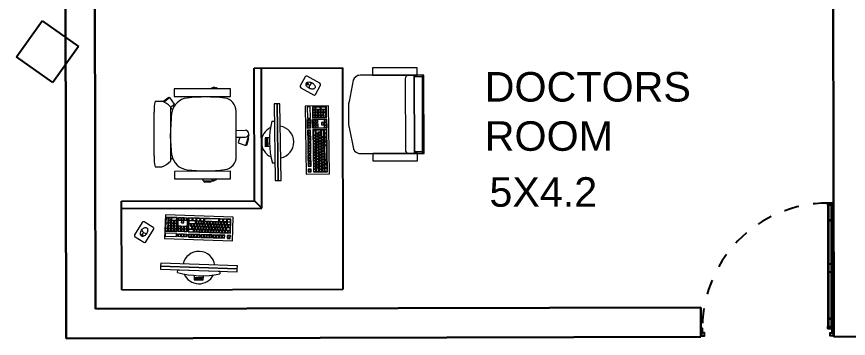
# Model space of a CAD drawing. Header units: metres. Extents: x 141303 to 146299, y 125960 to 127091.
# Drawn here: x 146007.38 to 146013.02, y 126136.92 to 126139.1 of the extents above; entities that cross this region are included whole.
import ezdxf

# ---------------------------------------------------------------- set-up
doc = ezdxf.new("R2010")
doc.units = ezdxf.units.M
doc.header["$MEASUREMENT"] = 0
doc.linetypes.add('C08_MUROS SERVICIOS$0$HIDDE100', pattern=[0.16, 0.1, -0.06])
doc.layers.add('door', color=12, linetype='Continuous')
doc.layers.add('FURNITURE', color=6, linetype='Continuous')
for name, color, linetype, lineweight in [('LETTERING', 50, 'Continuous', 30), ('new column', 4, 'Continuous', 25), ('NVMI_WALL', 7, 'Continuous', 30)]:
    doc.layers.add(name, color=color, linetype=linetype, lineweight=lineweight)
doc.layers.get('0').off()
doc.styles.get("Standard").update_dxf_attribs({"font": 'arial.ttf'})

# ---------------------------------------------------------------- blocks, each defined once
blk = doc.blocks.new('C03_MOB-EQUIP HOSP MI-CG$0$006_URGENCIAS & TOCOCIRUGÍA$0$MOB32')
at = {"lineweight": 0, "ltscale": 15}
for p, q in [((494696.0052, 2134831.154, 0.0432), (494696.0052, 2134831.149, 0.0432)), ((494696.0552, 2134831.154, 0.0432), (494696.0052, 2134831.154, 0.0432)), ((494696.0552, 2134831.149, 0.0432), (494696.0552, 2134831.154, 0.0432)), ((494695.9857, 2134831.149, 0.0432), (494695.9857, 2134831.145, 0.0432)), ((494696.0597, 2134831.149, 0.0432), (494695.9857, 2134831.149, 0.0432)), ((494696.0597, 2134831.149, 0.0432), (494696.0597, 2134831.1346, 0.0432)), ((494696.384, 2134831.0525, 0.0432), (494696.3391, 2134831.0526, 0.0432)), ((494696.2666, 2134830.9942, 0.0432), (494696.2804, 2134831.0043, 0.0432)), ((494696.3909, 2134830.9777, 0.0432), (494696.3908, 2134830.6819, 0.0432)), ((494695.7705, 2134830.9089, 0.0432), (494695.7468, 2134830.8359, 0.0432)), ((494695.7644, 2134830.9063, 0.0432), (494695.7489, 2134830.8587, 0.0432)), ((494695.7644, 2134830.9063, 0.0432), (494695.7691, 2134830.9047, 0.0432)), ((494695.8228, 2134830.8919, 0.0432), (494695.7705, 2134830.9089, 0.0432)), ((494695.8103, 2134830.8536, 0.0432), (494695.8228, 2134830.8919, 0.0432)), ((494695.7468, 2134830.8359, 0.0432), (494695.7507, 2134830.8348, 0.0432)), ((494695.7489, 2134830.8587, 0.0432), (494695.7537, 2134830.8571, 0.0432)), ((494695.8355, 2134830.8536, 0.0432), (494695.7738, 2134830.8536, 0.0432)), ((494695.8355, 2134830.8066, 0.0432), (494695.7737, 2134830.8066, 0.0432)), ((494696.2802, 2134830.6489, 0.0432), (494696.2522, 2134830.6285, 0.0432)), ((494696.2664, 2134830.6655, 0.0432), (494696.2802, 2134830.6555, 0.0432)), ((494696.2522, 2134830.6285, 0.0432), (494696.2845, 2134830.584, 0.0432)), ((494696.2845, 2134830.584, 0.0432), (494696.3236, 2134830.6141, 0.0432)), ((494696.291, 2134830.5826, 0.0432), (494696.3314, 2134830.6119, 0.0432)), ((494696.3837, 2134830.6071, 0.0432), (494696.3389, 2134830.6071, 0.0432)), ((494695.9288, 2134830.5864, 0.0432), (494695.9214, 2134830.5762, 0.0432)), ((494696.288, 2134830.5867, 0.0432), (494696.291, 2134830.5826, 0.0432)), ((494695.9692, 2134830.5163, 0.0432), (494695.9568, 2134830.5253, 0.0432)), ((494695.9716, 2134830.5195, 0.0432), (494695.9692, 2134830.5163, 0.0432))]:
    blk.add_line(p, q, dxfattribs=at)
at = {"lineweight": 0}
for p, q in [((494695.8746, 2134831.1346, 0.0432), (494695.874, 2134831.0838, 0.0432)), ((494696.2546, 2134831.1345, 0.0432), (494695.8746, 2134831.1346, 0.0432)), ((494696.2546, 2134831.0837, 0.0432), (494696.2546, 2134831.1345, 0.0432)), ((494695.874, 2134831.0838, 0.0432), (494696.2546, 2134831.0837, 0.0432)), ((494695.8356, 2134830.9834, 0.0432), (494695.8354, 2134830.6768, 0.0432)), ((494696.2718, 2134830.9747, 0.0432), (494696.2811, 2134830.8444, 0.0432)), ((494696.2811, 2134830.8444, 0.0432), (494696.2717, 2134830.6851, 0.0432)), ((494695.8743, 2134830.5762, 0.0432), (494695.8737, 2134830.5254, 0.0432)), ((494696.2544, 2134830.576, 0.0432), (494695.8743, 2134830.5762, 0.0432)), ((494696.2544, 2134830.5252, 0.0432), (494696.2544, 2134830.576, 0.0432)), ((494695.8737, 2134830.5254, 0.0432), (494696.2544, 2134830.5252, 0.0432))]:
    blk.add_line(p, q, dxfattribs=at)
at = {"lineweight": 0, "ltscale": 15}
for centre, radius, start, end in [((494695.9857, 2134831.1215, 0.0432), 0.0235, 33.8153, 146.1313), ((494696.4031, 2134830.8906, 0.0432), 0.1742, 111.5435, 134.8297), ((494696.2056, 2134830.9982, 0.0432), 0.1865, 353.6723, 16.9392), ((494676.0509, 2134830.8393, 0.0432), 20.2301, 359.4516, 0.49507), ((494695.7738, 2134830.8301, 0.0432), 0.0235, 89.9733, 269.9733), ((494696.2058, 2134830.6615, 0.0432), 0.1861, 342.9918, 6.275), ((494696.403, 2134830.7691, 0.0432), 0.1742, 225.1169, 248.4032), ((494695.9854, 2134830.5385, 0.0432), 0.0235, 214.0889, 325.8578)]:
    blk.add_arc(centre, radius, start, end, dxfattribs=at)
at = {"lineweight": 0}
for centre, radius, start, end in [((494695.9235, 2134830.9845, 0.0432), 0.0879, 96.6385, 180.7086), ((494696.0426, 2134830.0725, 0.0432), 1.0077, 82.874, 97.3738), ((494696.1542, 2134830.9536, 0.0432), 0.1195, 10.1305, 83.5543), ((494695.9233, 2134830.6756, 0.0432), 0.0879, 179.238, 263.3082), ((494696.1541, 2134830.7062, 0.0432), 0.1195, 276.3923, 349.8161), ((494696.0433, 2134831.5875, 0.0432), 1.0077, 262.5729, 277.0726)]:
    blk.add_arc(centre, radius, start, end, dxfattribs=at)
blk = doc.blocks.new('C03_MOB-EQUIP HOSP MI-CG$0$006_URGENCIAS & TOCOCIRUGÍA$0$016_GOBIERNO$0$GOBIERNO_ V05 - 2205 29$0$02.-PLANTA BAJA GENERAL$0$XR-PLANTA BAJA$0$18360311')
at = {"lineweight": 0}
blk.add_lwpolyline([(-0.265, -0.0447), (-0.315, -0.0447), (-0.315, -0.3475), (-0.265, -0.3475), (-0.265, -0.4317, 0.153193), (-0.256, -0.4602, 0.153193), (-0.2324, -0.4786), (-0.0884, -0.5069, 0.044367), (-0.0799, -0.5092, 0.044367), (-0.071, -0.51), (0.071, -0.51, 0.044367), (0.0799, -0.5092, 0.044367), (0.0884, -0.5069), (0.2324, -0.4786), (0.2324, -0.4786, 0.109125), (0.2505, -0.4669, 0.197851), (0.265, -0.4317), (0.265, -0.3475), (0.315, -0.3475), (0.315, -0.0447), (0.265, -0.0447), (0.265, 0), (-0.265, 0), (-0.265, -0.0447)], format="xyb", dxfattribs=at)
for points in [[(0.265, 0), (-0.265, 0), (-0.265, -0.005), (0.265, -0.005)], [(-0.265, -0.0645), (-0.265, -0.0447), (-0.315, -0.0447), (-0.315, -0.3475), (-0.265, -0.3475)], [(0.265, -0.005), (-0.265, -0.005), (-0.265, -0.01), (-0.255, -0.01), (0.255, -0.01), (0.265, -0.01)], [(-0.255, -0.01), (-0.265, -0.01), (-0.265, -0.0645), (-0.255, -0.0645)], [(0.255, -0.01), (-0.255, -0.01), (-0.255, -0.0645), (0.255, -0.0645)], [(0.265, -0.01), (0.255, -0.01), (0.255, -0.0645), (0.265, -0.0645), (0.265, -0.0645), (0.265, -0.0447)], [(0.315, -0.0447), (0.265, -0.0447), (0.265, -0.3475), (0.315, -0.3475)]]:
    blk.add_lwpolyline(points, close=True, dxfattribs=at)
for points in [[(0.265, -0.0447), (0.265, -0.01), (-0.265, -0.01), (-0.265, -0.0645), (-0.265, -0.3475), (-0.265, -0.3475), (-0.265, -0.4317, 0.313749), (-0.2324, -0.4786), (-0.0884, -0.5069, 0.08891), (-0.071, -0.51), (0.071, -0.51, 0.08891), (0.0884, -0.5069), (0.2324, -0.4786, 0.313749), (0.265, -0.4317), (0.265, -0.3475), (0.265, -0.3475)], [(0.265, -0.1012), (0.265, -0.0645), (-0.265, -0.0645), (-0.265, -0.1012, 0.414214), (-0.24, -0.1262), (0.24, -0.1262, 0.414213)]]:
    blk.add_lwpolyline(points, format="xyb", close=True, dxfattribs=at)
blk = doc.blocks.new('C03_MOB-EQUIP HOSP MI-CG$0$DESK 1.50 X 1.50')
for points in [[(252.4956, -575.3548), (253.9956, -575.3548)], [(252.4956, -575.3548), (252.4956, -575.9548)], [(253.9956, -575.3548), (253.9956, -576.8548)], [(252.4956, -575.9048), (253.4456, -575.9048)], [(253.3956, -575.9548), (253.4456, -575.9048)], [(253.4456, -575.9048), (253.4456, -576.8548)], [(252.4956, -575.9548), (253.3956, -575.9548)], [(253.3956, -575.9548), (253.3956, -576.8548)], [(253.3956, -576.8548), (253.9956, -576.8548)]]:
    blk.add_lwpolyline(points)
blk = doc.blocks.new('C08_MUROS SERVICIOS$0$DOOR 1.20')
at = {"linetype": 'C08_MUROS SERVICIOS$0$HIDDE100'}
blk.add_lwpolyline([(187.5856, 86.3393, -0.424767), (188.7856, 87.5793)], format="xyb", dxfattribs=at)
at = {"linetype": 'ByBlock'}
blk.add_lwpolyline([(188.8256, 86.3793), (188.8256, 87.5793), (188.7856, 87.5793), (188.7856, 86.3793), (188.8256, 86.3793)], dxfattribs=at)
for points in [[(188.8256, 87.5593), (188.7856, 87.5593), (188.7856, 87.5793), (188.8256, 87.5793)], [(188.8206, 87.4097), (188.7906, 87.4097), (188.7906, 87.4193), (188.8206, 87.4193)], [(188.7956, 87.4193), (188.8156, 87.4193), (188.8156, 87.4097), (188.7956, 87.4097)], [(188.7906, 86.9989), (188.8206, 86.9989), (188.8206, 86.9189), (188.7906, 86.9189)], [(188.8206, 86.4693), (188.7906, 86.4693), (188.7906, 86.4789), (188.8206, 86.4789)], [(188.7956, 86.4789), (188.8156, 86.4789), (188.8156, 86.4693), (188.7956, 86.4693)], [(188.8256, 86.3793), (188.7856, 86.3793), (188.7856, 86.3993), (188.8256, 86.3993)]]:
    blk.add_lwpolyline(points, close=True)
blk.add_lwpolyline([(188.8206, 86.3993), (188.8206, 87.5593), (188.7906, 87.5593), (188.7906, 86.3993)], close=True, dxfattribs=at)
for points in [[(187.5756, 86.3793), (187.5756, 86.3093), (187.6056, 86.3093), (187.6056, 86.3393), (187.5856, 86.3393), (187.5856, 86.3793), (187.5756, 86.3793)], [(188.8356, 86.3793), (188.8356, 86.3093), (188.8056, 86.3093), (188.8056, 86.3393), (188.8256, 86.3393), (188.8256, 86.3793), (188.8356, 86.3793)]]:
    blk.add_lwpolyline(points)
blk = doc.blocks.new('C07_MOB-C.EXT Y FARMACIA$0$01.TLAT_TRIAGE - 06$0$02.COV_LNDV_MONTAJE - 00$0$Mob  -  PC 02')
at = {"lineweight": 0}
for p, q in [((0.2203, 0.4592), (-0.2397, 0.4592)), ((-0.2397, 0.4592), (-0.2397, 0.2992)), ((0.2203, 0.2992), (0.2203, 0.4592)), ((-0.3944, 0.4024), (-0.4434, 0.3162)), ((-0.3198, 0.3715), (-0.3808, 0.4062)), ((-0.1587, 0.4442), (-0.2366, 0.4442)), ((-0.2366, 0.4442), (-0.2366, 0.3492)), ((-0.2195, 0.4397), (-0.2345, 0.4397)), ((-0.2345, 0.4397), (-0.2345, 0.4062)), ((-0.2345, 0.4062), (-0.2345, 0.4397)), ((-0.2345, 0.4062), (-0.2195, 0.4062)), ((-0.2195, 0.4027), (-0.2345, 0.4027)), ((-0.2345, 0.4027), (-0.2345, 0.3702)), ((-0.2345, 0.3702), (-0.2345, 0.4027)), ((-0.2195, 0.4062), (-0.2195, 0.4397)), ((-0.2195, 0.3702), (-0.2195, 0.4027)), ((-0.2003, 0.4397), (-0.2153, 0.4397)), ((-0.2153, 0.4397), (-0.2153, 0.4247)), ((-0.2153, 0.4247), (-0.2153, 0.4397)), ((-0.2153, 0.4247), (-0.2003, 0.4247)), ((-0.2003, 0.4212), (-0.2153, 0.4212)), ((-0.2153, 0.4212), (-0.2153, 0.4062)), ((-0.2153, 0.4062), (-0.2153, 0.4212)), ((-0.2153, 0.4062), (-0.2003, 0.4062)), ((-0.2003, 0.4027), (-0.2153, 0.4027)), ((-0.2153, 0.4027), (-0.2153, 0.3877)), ((-0.2153, 0.3877), (-0.2153, 0.4027)), ((-0.2003, 0.4247), (-0.2003, 0.4397)), ((-0.2003, 0.4062), (-0.2003, 0.4212)), ((-0.2003, 0.3877), (-0.2003, 0.4027)), ((-0.1621, 0.4397), (-0.1962, 0.4397)), ((-0.1962, 0.4397), (-0.1962, 0.4247)), ((-0.1962, 0.4247), (-0.1962, 0.4397)), ((-0.1962, 0.4247), (-0.1621, 0.4247)), ((-0.1812, 0.4212), (-0.1962, 0.4212)), ((-0.1962, 0.4212), (-0.1962, 0.4062)), ((-0.1962, 0.4062), (-0.1962, 0.4212)), ((-0.1962, 0.4062), (-0.1812, 0.4062)), ((-0.1812, 0.4027), (-0.1962, 0.4027)), ((-0.1962, 0.4027), (-0.1962, 0.3877)), ((-0.1962, 0.3877), (-0.1962, 0.4027)), ((-0.1812, 0.4062), (-0.1812, 0.4212)), ((-0.1812, 0.3877), (-0.1812, 0.4027)), ((-0.1621, 0.4212), (-0.1771, 0.4212)), ((-0.1771, 0.4212), (-0.1771, 0.4062)), ((-0.1771, 0.4062), (-0.1771, 0.4212)), ((-0.1771, 0.4062), (-0.1621, 0.4062)), ((-0.1621, 0.4027), (-0.1771, 0.4027)), ((-0.1771, 0.4027), (-0.1771, 0.3877)), ((-0.1771, 0.3877), (-0.1771, 0.4027)), ((-0.1621, 0.4247), (-0.1621, 0.4397)), ((-0.1621, 0.4062), (-0.1621, 0.4212)), ((-0.1621, 0.3877), (-0.1621, 0.4027)), ((-0.1587, 0.3492), (-0.1587, 0.4442)), ((-0.1502, 0.3492), (-0.1502, 0.4442)), ((-0.1502, 0.4442), (-0.0902, 0.4442)), ((-0.1318, 0.4422), (-0.1468, 0.4422)), ((-0.1468, 0.4422), (-0.1468, 0.4272)), ((-0.1468, 0.4272), (-0.1468, 0.4422)), ((-0.1468, 0.4272), (-0.1318, 0.4272)), ((-0.1318, 0.4272), (-0.1318, 0.4422)), ((-0.1127, 0.4422), (-0.1277, 0.4422)), ((-0.1277, 0.4422), (-0.1277, 0.4272)), ((-0.1277, 0.4272), (-0.1277, 0.4422)), ((-0.1277, 0.4272), (-0.1127, 0.4272)), ((-0.1127, 0.4237), (-0.1277, 0.4237)), ((-0.1277, 0.4237), (-0.1277, 0.4087)), ((-0.1277, 0.4087), (-0.1277, 0.4237)), ((-0.1277, 0.4087), (-0.1127, 0.4087)), ((-0.1127, 0.4272), (-0.1127, 0.4422)), ((-0.1127, 0.4087), (-0.1127, 0.4237)), ((-0.0936, 0.4422), (-0.1086, 0.4422)), ((-0.1086, 0.4422), (-0.1086, 0.4272)), ((-0.1086, 0.4272), (-0.1086, 0.4422)), ((-0.1086, 0.4272), (-0.0936, 0.4272)), ((-0.0936, 0.4272), (-0.0936, 0.4422)), ((-0.0902, 0.4442), (-0.0902, 0.3492)), ((-0.0817, 0.3492), (-0.0817, 0.4442)), ((0.2053, 0.4442), (-0.0817, 0.4442)), ((-0.0647, 0.4043), (-0.0797, 0.4043)), ((-0.0797, 0.4043), (-0.0796, 0.3702)), ((-0.0796, 0.3702), (-0.0797, 0.4043)), ((-0.0571, 0.4422), (-0.0796, 0.4422)), ((-0.0796, 0.4422), (-0.0796, 0.4272)), ((-0.0796, 0.4272), (-0.0796, 0.4422)), ((-0.0796, 0.4272), (-0.0571, 0.4272)), ((-0.0339, 0.4235), (-0.0796, 0.4235)), ((-0.0796, 0.4235), (-0.0796, 0.4085)), ((-0.0796, 0.4085), (-0.0796, 0.4235)), ((-0.0796, 0.4085), (-0.0339, 0.4085)), ((-0.0647, 0.3852), (-0.0647, 0.4043)), ((-0.0455, 0.4043), (-0.0605, 0.4043)), ((-0.0605, 0.4043), (-0.0605, 0.3893)), ((-0.0605, 0.3893), (-0.0605, 0.4043)), ((-0.0571, 0.4272), (-0.0571, 0.4422)), ((-0.0305, 0.4422), (-0.053, 0.4422)), ((-0.053, 0.4422), (-0.053, 0.4272)), ((-0.053, 0.4272), (-0.053, 0.4422)), ((-0.053, 0.4272), (-0.0305, 0.4272)), ((-0.0455, 0.3893), (-0.0455, 0.4043)), ((-0.0264, 0.4043), (-0.0414, 0.4043)), ((-0.0414, 0.4043), (-0.0414, 0.3893)), ((-0.0414, 0.3893), (-0.0414, 0.4043)), ((-0.0339, 0.4085), (-0.0339, 0.4235)), ((-0.0305, 0.4272), (-0.0305, 0.4422)), ((-0.0147, 0.4235), (-0.0297, 0.4235)), ((-0.0297, 0.4235), (-0.0297, 0.4085)), ((-0.0297, 0.4085), (-0.0297, 0.4235)), ((-0.0297, 0.4085), (-0.0147, 0.4085)), ((-0.0039, 0.4422), (-0.0264, 0.4422)), ((-0.0264, 0.4422), (-0.0264, 0.4272)), ((-0.0264, 0.4272), (-0.0264, 0.4422)), ((-0.0264, 0.4272), (-0.0039, 0.4272)), ((-0.0264, 0.3893), (-0.0264, 0.4043)), ((-0.0073, 0.4043), (-0.0223, 0.4043)), ((-0.0223, 0.4043), (-0.0223, 0.3893)), ((-0.0223, 0.3893), (-0.0223, 0.4043)), ((-0.0147, 0.4085), (-0.0147, 0.4235)), ((0.0044, 0.4235), (-0.0106, 0.4235)), ((-0.0106, 0.4235), (-0.0106, 0.4085)), ((-0.0106, 0.4085), (-0.0106, 0.4235)), ((-0.0106, 0.4085), (0.0044, 0.4085)), ((-0.0073, 0.3893), (-0.0073, 0.4043)), ((-0.0039, 0.4272), (-0.0039, 0.4422)), ((0.0119, 0.4043), (-0.0031, 0.4043)), ((-0.0031, 0.4043), (-0.0031, 0.3893)), ((-0.0031, 0.3893), (-0.0031, 0.4043)), ((0.0228, 0.4422), (0.0003, 0.4422)), ((0.0003, 0.4422), (0.0003, 0.4272)), ((0.0003, 0.4272), (0.0003, 0.4422)), ((0.0003, 0.4272), (0.0228, 0.4272)), ((0.0044, 0.4085), (0.0044, 0.4235)), ((0.0235, 0.4235), (0.0085, 0.4235)), ((0.0085, 0.4235), (0.0085, 0.4085)), ((0.0085, 0.4085), (0.0085, 0.4235)), ((0.0085, 0.4085), (0.0235, 0.4085)), ((0.0119, 0.3893), (0.0119, 0.4043)), ((0.031, 0.4043), (0.016, 0.4043)), ((0.016, 0.4043), (0.016, 0.3893)), ((0.016, 0.3893), (0.016, 0.4043)), ((0.0228, 0.4272), (0.0228, 0.4422)), ((0.0235, 0.4085), (0.0235, 0.4235)), ((0.1233, 0.4422), (0.0269, 0.4422)), ((0.0269, 0.4422), (0.0269, 0.4272)), ((0.0269, 0.4272), (0.0269, 0.4422)), ((0.0269, 0.4272), (0.1233, 0.4272)), ((0.0427, 0.4235), (0.0277, 0.4235)), ((0.0277, 0.4235), (0.0277, 0.4085)), ((0.0277, 0.4085), (0.0277, 0.4235)), ((0.0277, 0.4085), (0.0427, 0.4085)), ((0.031, 0.3893), (0.031, 0.4043)), ((0.0501, 0.4043), (0.0351, 0.4043)), ((0.0351, 0.4043), (0.0351, 0.3893)), ((0.0351, 0.3893), (0.0351, 0.4043)), ((0.0427, 0.4085), (0.0427, 0.4235)), ((0.0618, 0.4235), (0.0468, 0.4235)), ((0.0468, 0.4235), (0.0468, 0.4085)), ((0.0468, 0.4085), (0.0468, 0.4235)), ((0.0468, 0.4085), (0.0618, 0.4085)), ((0.0501, 0.3893), (0.0501, 0.4043)), ((0.0693, 0.4043), (0.0543, 0.4043)), ((0.0543, 0.4043), (0.0543, 0.3893)), ((0.0543, 0.3893), (0.0543, 0.4043)), ((0.0618, 0.4085), (0.0618, 0.4235)), ((0.0809, 0.4235), (0.0659, 0.4235)), ((0.0659, 0.4235), (0.0659, 0.4085)), ((0.0659, 0.4085), (0.0659, 0.4235)), ((0.0659, 0.4085), (0.0809, 0.4085)), ((0.0693, 0.3893), (0.0693, 0.4043)), ((0.0884, 0.4043), (0.0734, 0.4043)), ((0.0734, 0.4043), (0.0734, 0.3893)), ((0.0734, 0.3893), (0.0734, 0.4043)), ((0.0809, 0.4085), (0.0809, 0.4235)), ((0.1001, 0.4235), (0.0851, 0.4235)), ((0.0851, 0.4235), (0.0851, 0.4085)), ((0.0851, 0.4085), (0.0851, 0.4235)), ((0.0851, 0.4085), (0.1001, 0.4085)), ((0.0884, 0.3893), (0.0884, 0.4043)), ((0.1075, 0.4043), (0.0925, 0.4043)), ((0.0925, 0.4043), (0.0925, 0.3893)), ((0.0925, 0.3893), (0.0925, 0.4043)), ((0.1001, 0.4085), (0.1001, 0.4235)), ((0.1192, 0.4235), (0.1042, 0.4235)), ((0.1042, 0.4235), (0.1042, 0.4085)), ((0.1042, 0.4085), (0.1042, 0.4235)), ((0.1042, 0.4085), (0.1192, 0.4085)), ((0.1075, 0.3893), (0.1075, 0.4043)), ((0.1267, 0.4043), (0.1117, 0.4043)), ((0.1117, 0.4043), (0.1117, 0.3893)), ((0.1117, 0.3893), (0.1117, 0.4043)), ((0.1192, 0.4085), (0.1192, 0.4235)), ((0.1233, 0.4272), (0.1233, 0.4422)), ((0.1383, 0.4235), (0.1233, 0.4235)), ((0.1233, 0.4235), (0.1233, 0.4085)), ((0.1233, 0.4085), (0.1233, 0.4235)), ((0.1233, 0.4085), (0.1383, 0.4085)), ((0.1267, 0.3893), (0.1267, 0.4043)), ((0.15, 0.4422), (0.1275, 0.4422)), ((0.1275, 0.4422), (0.1275, 0.4272)), ((0.1275, 0.4272), (0.1275, 0.4422)), ((0.1275, 0.4272), (0.15, 0.4272)), ((0.1458, 0.4043), (0.1308, 0.4043)), ((0.1308, 0.4043), (0.1308, 0.3893)), ((0.1308, 0.3893), (0.1308, 0.4043)), ((0.1383, 0.4085), (0.1383, 0.4235)), ((0.1575, 0.4235), (0.1425, 0.4235)), ((0.1425, 0.4235), (0.1425, 0.4085)), ((0.1425, 0.4085), (0.1425, 0.4235)), ((0.1425, 0.4085), (0.1575, 0.4085)), ((0.1458, 0.3893), (0.1458, 0.4043)), ((0.1649, 0.4043), (0.1499, 0.4043)), ((0.1499, 0.4043), (0.1499, 0.3893)), ((0.1499, 0.3893), (0.1499, 0.4043)), ((0.15, 0.4272), (0.15, 0.4422)), ((0.1766, 0.4422), (0.1541, 0.4422)), ((0.1541, 0.4422), (0.1541, 0.4272)), ((0.1541, 0.4272), (0.1541, 0.4422)), ((0.1541, 0.4272), (0.1766, 0.4272)), ((0.1575, 0.4085), (0.1575, 0.4235)), ((0.1766, 0.4235), (0.1616, 0.4235)), ((0.1616, 0.4235), (0.1616, 0.4085)), ((0.1616, 0.4085), (0.1616, 0.4235)), ((0.1616, 0.4085), (0.1766, 0.4085)), ((0.1649, 0.3893), (0.1649, 0.4043)), ((0.1841, 0.4043), (0.1691, 0.4043)), ((0.1691, 0.4043), (0.1691, 0.3893)), ((0.1691, 0.3893), (0.1691, 0.4043)), ((0.1766, 0.4272), (0.1766, 0.4422)), ((0.1766, 0.4085), (0.1766, 0.4235)), ((0.2032, 0.4422), (0.1807, 0.4422)), ((0.1807, 0.4422), (0.1807, 0.4272)), ((0.1807, 0.4272), (0.1807, 0.4422)), ((0.1807, 0.4272), (0.2032, 0.4272)), ((0.2032, 0.4235), (0.1807, 0.4235)), ((0.1807, 0.4235), (0.1807, 0.4085)), ((0.1807, 0.4085), (0.1807, 0.4235)), ((0.1807, 0.4085), (0.2032, 0.4085)), ((0.1841, 0.3893), (0.1841, 0.4043)), ((0.2032, 0.4043), (0.1882, 0.4043)), ((0.1882, 0.4043), (0.1882, 0.3893)), ((0.1882, 0.3893), (0.1882, 0.4043)), ((0.2032, 0.4272), (0.2032, 0.4422)), ((0.2032, 0.4085), (0.2032, 0.4235)), ((0.2032, 0.3893), (0.2032, 0.4043)), ((0.2053, 0.3492), (0.2053, 0.4442)), ((-0.4039, 0.3331), (-0.4025, 0.3389)), ((-0.4025, 0.3389), (-0.4003, 0.3447)), ((-0.4003, 0.3447), (-0.3973, 0.3503)), ((-0.3973, 0.3503), (-0.3937, 0.3555)), ((-0.3937, 0.3555), (-0.3896, 0.3601)), ((-0.3896, 0.3601), (-0.3852, 0.3639)), ((-0.3852, 0.3639), (-0.3806, 0.3667)), ((-0.3806, 0.3667), (-0.3759, 0.3686)), ((-0.3759, 0.3686), (-0.3714, 0.3694)), ((-0.3714, 0.3694), (-0.3673, 0.3691)), ((-0.3673, 0.3691), (-0.3635, 0.3676)), ((-0.3651, 0.2717), (-0.3161, 0.3579)), ((-0.3635, 0.3676), (-0.3604, 0.3652)), ((-0.3604, 0.3652), (-0.358, 0.3617)), ((-0.3567, 0.3413), (-0.3585, 0.3355)), ((-0.358, 0.3617), (-0.3564, 0.3575)), ((-0.3557, 0.3471), (-0.3567, 0.3413)), ((-0.3564, 0.3575), (-0.3556, 0.3525)), ((-0.3556, 0.3525), (-0.3557, 0.3471)), ((-0.2366, 0.3492), (-0.1587, 0.3492)), ((-0.2345, 0.3702), (-0.2195, 0.3702)), ((-0.2195, 0.3667), (-0.2345, 0.3667)), ((-0.2345, 0.3667), (-0.2345, 0.3517)), ((-0.2345, 0.3517), (-0.2345, 0.3667)), ((-0.2345, 0.3517), (-0.2195, 0.3517)), ((-0.2195, 0.3517), (-0.2195, 0.3667)), ((-0.2153, 0.3877), (-0.2003, 0.3877)), ((-0.2003, 0.3852), (-0.2153, 0.3852)), ((-0.2153, 0.3852), (-0.2153, 0.3702)), ((-0.2153, 0.3702), (-0.2153, 0.3852)), ((-0.2153, 0.3702), (-0.2003, 0.3702)), ((-0.2003, 0.3667), (-0.2153, 0.3667)), ((-0.2153, 0.3667), (-0.2153, 0.3517)), ((-0.2153, 0.3517), (-0.2153, 0.3667)), ((-0.2153, 0.3517), (-0.2003, 0.3517)), ((-0.2003, 0.3702), (-0.2003, 0.3852)), ((-0.2003, 0.3517), (-0.2003, 0.3667)), ((-0.1962, 0.3877), (-0.1812, 0.3877)), ((-0.1812, 0.3852), (-0.1962, 0.3852)), ((-0.1962, 0.3852), (-0.1962, 0.3702)), ((-0.1962, 0.3702), (-0.1962, 0.3852)), ((-0.1962, 0.3702), (-0.1812, 0.3702)), ((-0.1812, 0.3667), (-0.1962, 0.3667)), ((-0.1962, 0.3667), (-0.1962, 0.3517)), ((-0.1962, 0.3517), (-0.1962, 0.3667)), ((-0.1962, 0.3517), (-0.1812, 0.3517)), ((-0.1812, 0.3702), (-0.1812, 0.3852)), ((-0.1812, 0.3517), (-0.1812, 0.3667)), ((-0.1771, 0.3877), (-0.1621, 0.3877)), ((-0.1621, 0.3852), (-0.1771, 0.3852)), ((-0.1771, 0.3852), (-0.1771, 0.3702)), ((-0.1771, 0.3702), (-0.1771, 0.3852)), ((-0.1771, 0.3702), (-0.1621, 0.3702)), ((-0.1621, 0.3667), (-0.1771, 0.3667)), ((-0.1771, 0.3667), (-0.1771, 0.3517)), ((-0.1771, 0.3517), (-0.1771, 0.3667)), ((-0.1771, 0.3517), (-0.1621, 0.3517)), ((-0.1621, 0.3702), (-0.1621, 0.3852)), ((-0.1621, 0.3517), (-0.1621, 0.3667)), ((-0.0902, 0.3492), (-0.1502, 0.3492)), ((-0.1318, 0.3852), (-0.1468, 0.3852)), ((-0.1468, 0.3852), (-0.1468, 0.3702)), ((-0.1468, 0.3702), (-0.1468, 0.3852)), ((-0.1468, 0.3702), (-0.1318, 0.3702)), ((-0.1318, 0.3667), (-0.1468, 0.3667)), ((-0.1468, 0.3667), (-0.1468, 0.3517)), ((-0.1468, 0.3517), (-0.1468, 0.3667)), ((-0.1468, 0.3517), (-0.1318, 0.3517)), ((-0.1318, 0.3702), (-0.1318, 0.3852)), ((-0.1318, 0.3517), (-0.1318, 0.3667)), ((-0.1127, 0.3852), (-0.1277, 0.3852)), ((-0.1277, 0.3852), (-0.1277, 0.3702)), ((-0.1277, 0.3702), (-0.1277, 0.3852)), ((-0.1277, 0.3702), (-0.1127, 0.3702)), ((-0.1127, 0.3667), (-0.1277, 0.3667)), ((-0.1277, 0.3667), (-0.1277, 0.3517)), ((-0.1277, 0.3517), (-0.1277, 0.3667)), ((-0.1277, 0.3517), (-0.1127, 0.3517)), ((-0.1127, 0.3702), (-0.1127, 0.3852)), ((-0.1127, 0.3517), (-0.1127, 0.3667)), ((-0.0936, 0.3852), (-0.1086, 0.3852)), ((-0.1086, 0.3852), (-0.1086, 0.3702)), ((-0.1086, 0.3702), (-0.1086, 0.3852)), ((-0.1086, 0.3702), (-0.0936, 0.3702)), ((-0.0936, 0.3667), (-0.1086, 0.3667)), ((-0.1086, 0.3667), (-0.1086, 0.3517)), ((-0.1086, 0.3517), (-0.1086, 0.3667)), ((-0.1086, 0.3517), (-0.0936, 0.3517)), ((-0.0936, 0.3702), (-0.0936, 0.3852)), ((-0.0936, 0.3517), (-0.0936, 0.3667)), ((-0.0817, 0.3492), (0.2053, 0.3492)), ((-0.0796, 0.3702), (-0.0571, 0.3702)), ((-0.0455, 0.3662), (-0.0796, 0.3662)), ((-0.0796, 0.3662), (-0.0796, 0.3512)), ((-0.0796, 0.3512), (-0.0796, 0.3662)), ((-0.0796, 0.3512), (-0.0455, 0.3512)), ((-0.0571, 0.3852), (-0.0647, 0.3852)), ((-0.0605, 0.3893), (-0.0455, 0.3893)), ((-0.0571, 0.3702), (-0.0571, 0.3852)), ((-0.038, 0.3852), (-0.053, 0.3852)), ((-0.053, 0.3852), (-0.053, 0.3702)), ((-0.053, 0.3702), (-0.053, 0.3852)), ((-0.053, 0.3702), (-0.038, 0.3702)), ((-0.0455, 0.3512), (-0.0455, 0.3662)), ((-0.0414, 0.3893), (-0.0264, 0.3893)), ((-0.0264, 0.3662), (-0.0414, 0.3662)), ((-0.0414, 0.3662), (-0.0414, 0.3512)), ((-0.0414, 0.3512), (-0.0414, 0.3662)), ((-0.0414, 0.3512), (-0.0264, 0.3512)), ((-0.038, 0.3702), (-0.038, 0.3852)), ((-0.0189, 0.3852), (-0.0339, 0.3852)), ((-0.0339, 0.3852), (-0.0339, 0.3702)), ((-0.0339, 0.3702), (-0.0339, 0.3852)), ((-0.0339, 0.3702), (-0.0189, 0.3702)), ((-0.0264, 0.3512), (-0.0264, 0.3662)), ((-0.0223, 0.3893), (-0.0073, 0.3893)), ((-0.0072, 0.3662), (-0.0222, 0.3662)), ((-0.0222, 0.3662), (-0.0222, 0.3512)), ((-0.0222, 0.3512), (-0.0222, 0.3662)), ((-0.0222, 0.3512), (-0.0072, 0.3512)), ((-0.0189, 0.3702), (-0.0189, 0.3852)), ((0.0003, 0.3852), (-0.0147, 0.3852)), ((-0.0147, 0.3852), (-0.0147, 0.3702)), ((-0.0147, 0.3702), (-0.0147, 0.3852)), ((-0.0147, 0.3702), (0.0003, 0.3702)), ((-0.0072, 0.3512), (-0.0072, 0.3662)), ((-0.0031, 0.3893), (0.0119, 0.3893)), ((0.0119, 0.3662), (-0.0031, 0.3662)), ((-0.0031, 0.3662), (-0.0031, 0.3512)), ((-0.0031, 0.3512), (-0.0031, 0.3662)), ((-0.0031, 0.3512), (0.0119, 0.3512)), ((0.0003, 0.3702), (0.0003, 0.3852)), ((0.0194, 0.3852), (0.0044, 0.3852)), ((0.0044, 0.3852), (0.0044, 0.3702)), ((0.0044, 0.3702), (0.0044, 0.3852)), ((0.0044, 0.3702), (0.0194, 0.3702)), ((0.0119, 0.3512), (0.0119, 0.3662)), ((0.016, 0.3893), (0.031, 0.3893)), ((0.031, 0.3662), (0.016, 0.3662)), ((0.016, 0.3662), (0.016, 0.3512)), ((0.016, 0.3512), (0.016, 0.3662)), ((0.016, 0.3512), (0.031, 0.3512)), ((0.0194, 0.3702), (0.0194, 0.3852)), ((0.0385, 0.3852), (0.0235, 0.3852)), ((0.0235, 0.3852), (0.0235, 0.3702)), ((0.0235, 0.3702), (0.0235, 0.3852)), ((0.0235, 0.3702), (0.0385, 0.3702)), ((0.031, 0.3512), (0.031, 0.3662)), ((0.0351, 0.3893), (0.0501, 0.3893)), ((0.0502, 0.3662), (0.0352, 0.3662)), ((0.0352, 0.3662), (0.0352, 0.3512)), ((0.0352, 0.3512), (0.0352, 0.3662)), ((0.0352, 0.3512), (0.0502, 0.3512)), ((0.0385, 0.3702), (0.0385, 0.3852)), ((0.0577, 0.3852), (0.0427, 0.3852)), ((0.0427, 0.3852), (0.0427, 0.3702)), ((0.0427, 0.3702), (0.0427, 0.3852)), ((0.0427, 0.3702), (0.0577, 0.3702)), ((0.0502, 0.3512), (0.0502, 0.3662)), ((0.0543, 0.3893), (0.0693, 0.3893)), ((0.0693, 0.3662), (0.0543, 0.3662)), ((0.0543, 0.3662), (0.0543, 0.3512)), ((0.0543, 0.3512), (0.0543, 0.3662)), ((0.0543, 0.3512), (0.0693, 0.3512)), ((0.0577, 0.3702), (0.0577, 0.3852)), ((0.0768, 0.3852), (0.0618, 0.3852)), ((0.0618, 0.3852), (0.0618, 0.3702)), ((0.0618, 0.3702), (0.0618, 0.3852)), ((0.0618, 0.3702), (0.0768, 0.3702)), ((0.0693, 0.3512), (0.0693, 0.3662)), ((0.0734, 0.3893), (0.0884, 0.3893)), ((0.0884, 0.3662), (0.0734, 0.3662)), ((0.0734, 0.3662), (0.0734, 0.3512)), ((0.0734, 0.3512), (0.0734, 0.3662)), ((0.0734, 0.3512), (0.0884, 0.3512)), ((0.0768, 0.3702), (0.0768, 0.3852)), ((0.0959, 0.3852), (0.0809, 0.3852)), ((0.0809, 0.3852), (0.0809, 0.3702)), ((0.0809, 0.3702), (0.0809, 0.3852)), ((0.0809, 0.3702), (0.0959, 0.3702)), ((0.0884, 0.3512), (0.0884, 0.3662)), ((0.0925, 0.3893), (0.1075, 0.3893)), ((0.1076, 0.3662), (0.0926, 0.3662)), ((0.0926, 0.3662), (0.0926, 0.3512)), ((0.0926, 0.3512), (0.0926, 0.3662)), ((0.0926, 0.3512), (0.1076, 0.3512)), ((0.0959, 0.3702), (0.0959, 0.3852)), ((0.1151, 0.3852), (0.1001, 0.3852)), ((0.1001, 0.3852), (0.1001, 0.3702)), ((0.1001, 0.3702), (0.1001, 0.3852)), ((0.1001, 0.3702), (0.1151, 0.3702)), ((0.1076, 0.3512), (0.1076, 0.3662)), ((0.1117, 0.3893), (0.1267, 0.3893)), ((0.1267, 0.3662), (0.1117, 0.3662)), ((0.1117, 0.3662), (0.1117, 0.3512)), ((0.1117, 0.3512), (0.1117, 0.3662)), ((0.1117, 0.3512), (0.1267, 0.3512)), ((0.1151, 0.3702), (0.1151, 0.3852)), ((0.1342, 0.3852), (0.1192, 0.3852)), ((0.1192, 0.3852), (0.1192, 0.3702)), ((0.1192, 0.3702), (0.1192, 0.3852)), ((0.1192, 0.3702), (0.1342, 0.3702)), ((0.1267, 0.3512), (0.1267, 0.3662)), ((0.1308, 0.3893), (0.1458, 0.3893)), ((0.1458, 0.3662), (0.1308, 0.3662)), ((0.1308, 0.3662), (0.1308, 0.3512)), ((0.1308, 0.3512), (0.1308, 0.3662)), ((0.1308, 0.3512), (0.1458, 0.3512)), ((0.1342, 0.3702), (0.1342, 0.3852)), ((0.1533, 0.3852), (0.1383, 0.3852)), ((0.1383, 0.3852), (0.1383, 0.3702)), ((0.1383, 0.3702), (0.1383, 0.3852)), ((0.1383, 0.3702), (0.1533, 0.3702)), ((0.1458, 0.3512), (0.1458, 0.3662)), ((0.1499, 0.3893), (0.1649, 0.3893)), ((0.165, 0.3662), (0.15, 0.3662)), ((0.15, 0.3662), (0.15, 0.3512)), ((0.15, 0.3512), (0.15, 0.3662)), ((0.15, 0.3512), (0.165, 0.3512)), ((0.1533, 0.3702), (0.1533, 0.3852)), ((0.1725, 0.3852), (0.1575, 0.3852)), ((0.1575, 0.3852), (0.1575, 0.3702)), ((0.1575, 0.3702), (0.1575, 0.3852)), ((0.1575, 0.3702), (0.1725, 0.3702)), ((0.165, 0.3512), (0.165, 0.3662)), ((0.1691, 0.3893), (0.1841, 0.3893)), ((0.1841, 0.3662), (0.1691, 0.3662)), ((0.1691, 0.3662), (0.1691, 0.3512)), ((0.1691, 0.3512), (0.1691, 0.3662)), ((0.1691, 0.3512), (0.1841, 0.3512)), ((0.1725, 0.3702), (0.1725, 0.3852)), ((0.2032, 0.3852), (0.1766, 0.3852)), ((0.1766, 0.3852), (0.1766, 0.3702)), ((0.1766, 0.3702), (0.1766, 0.3852)), ((0.1766, 0.3702), (0.2032, 0.3702)), ((0.1841, 0.3512), (0.1841, 0.3662)), ((0.1882, 0.3893), (0.2032, 0.3893)), ((0.2032, 0.3662), (0.1882, 0.3662)), ((0.1882, 0.3662), (0.1882, 0.3512)), ((0.1882, 0.3512), (0.1882, 0.3662)), ((0.1882, 0.3512), (0.2032, 0.3512)), ((0.2032, 0.3702), (0.2032, 0.3852)), ((0.2032, 0.3512), (0.2032, 0.3662)), ((-0.4397, 0.3026), (-0.3788, 0.2679)), ((-0.4045, 0.3275), (-0.4039, 0.3331)), ((-0.4041, 0.3223), (-0.4045, 0.3275)), ((-0.4029, 0.3177), (-0.4041, 0.3223)), ((-0.4009, 0.3138), (-0.4029, 0.3177)), ((-0.3981, 0.3108), (-0.4009, 0.3138)), ((-0.3947, 0.3089), (-0.3981, 0.3108)), ((-0.3945, 0.3131), (-0.3964, 0.3097)), ((-0.389, 0.3248), (-0.3953, 0.3136)), ((-0.3953, 0.3136), (-0.3937, 0.3127)), ((-0.3907, 0.308), (-0.3947, 0.3089)), ((-0.3945, 0.3132), (-0.3945, 0.3132)), ((-0.3937, 0.3127), (-0.3873, 0.3239)), ((-0.3864, 0.3082), (-0.3907, 0.308)), ((-0.3873, 0.3239), (-0.389, 0.3248)), ((-0.3881, 0.3243), (-0.3829, 0.3335)), ((-0.3818, 0.3096), (-0.3864, 0.3082)), ((-0.3771, 0.3119), (-0.3818, 0.3096)), ((-0.3726, 0.3153), (-0.3771, 0.3119)), ((-0.3683, 0.3195), (-0.3726, 0.3153)), ((-0.3644, 0.3244), (-0.3683, 0.3195)), ((-0.3612, 0.3298), (-0.3644, 0.3244)), ((-0.3585, 0.3355), (-0.3612, 0.3298)), ((-0.2397, 0.2992), (0.2203, 0.2992)), ((-0.1587, 0.3342), (-0.2366, 0.3342)), ((-0.2366, 0.3342), (-0.2366, 0.3142)), ((-0.2366, 0.3142), (-0.1587, 0.3142)), ((-0.1587, 0.3142), (-0.1587, 0.3342)), ((-0.1502, 0.3142), (-0.1502, 0.3342)), ((-0.1502, 0.3342), (-0.0902, 0.3342)), ((-0.0902, 0.3142), (-0.1502, 0.3142)), ((-0.1318, 0.3317), (-0.1468, 0.3317)), ((-0.1468, 0.3317), (-0.1468, 0.3167)), ((-0.1468, 0.3167), (-0.1468, 0.3317)), ((-0.1468, 0.3167), (-0.1318, 0.3167)), ((-0.1318, 0.3167), (-0.1318, 0.3317)), ((-0.1127, 0.3317), (-0.1277, 0.3317)), ((-0.1277, 0.3317), (-0.1277, 0.3167)), ((-0.1277, 0.3167), (-0.1277, 0.3317)), ((-0.1277, 0.3167), (-0.1127, 0.3167)), ((-0.1127, 0.3167), (-0.1127, 0.3317)), ((-0.0936, 0.3317), (-0.1086, 0.3317)), ((-0.1086, 0.3317), (-0.1086, 0.3167)), ((-0.1086, 0.3167), (-0.1086, 0.3317)), ((-0.1086, 0.3167), (-0.0936, 0.3167)), ((-0.0936, 0.3167), (-0.0936, 0.3317)), ((-0.0902, 0.3342), (-0.0902, 0.3142)), ((-0.0011, 0.3342), (-0.0776, 0.3342)), ((-0.0776, 0.3342), (-0.0776, 0.3142)), ((-0.0776, 0.3142), (-0.0776, 0.3342)), ((-0.0776, 0.3142), (-0.0011, 0.3142)), ((-0.0605, 0.3317), (-0.0755, 0.3317)), ((-0.0755, 0.3317), (-0.0755, 0.3167)), ((-0.0755, 0.3167), (-0.0755, 0.3317)), ((-0.0755, 0.3167), (-0.0605, 0.3167)), ((-0.0605, 0.3167), (-0.0605, 0.3317)), ((-0.0414, 0.3317), (-0.0564, 0.3317)), ((-0.0564, 0.3317), (-0.0564, 0.3167)), ((-0.0564, 0.3167), (-0.0564, 0.3317)), ((-0.0564, 0.3167), (-0.0414, 0.3167)), ((-0.0414, 0.3167), (-0.0414, 0.3317)), ((-0.0223, 0.3317), (-0.0373, 0.3317)), ((-0.0373, 0.3317), (-0.0373, 0.3167)), ((-0.0373, 0.3167), (-0.0373, 0.3317)), ((-0.0373, 0.3167), (-0.0223, 0.3167)), ((-0.0223, 0.3167), (-0.0223, 0.3317)), ((-0.0031, 0.3317), (-0.0181, 0.3317)), ((-0.0181, 0.3317), (-0.0181, 0.3167)), ((-0.0181, 0.3167), (-0.0181, 0.3317)), ((-0.0181, 0.3167), (-0.0031, 0.3167)), ((-0.0031, 0.3167), (-0.0031, 0.3317)), ((-0.0011, 0.3142), (-0.0011, 0.3342)), ((0.083, 0.3342), (0.0064, 0.3342)), ((0.0064, 0.3342), (0.0064, 0.3142)), ((0.0064, 0.3142), (0.0064, 0.3342)), ((0.0064, 0.3142), (0.083, 0.3142)), ((0.0235, 0.3317), (0.0085, 0.3317)), ((0.0085, 0.3317), (0.0085, 0.3167)), ((0.0085, 0.3167), (0.0085, 0.3317)), ((0.0085, 0.3167), (0.0235, 0.3167)), ((0.0235, 0.3167), (0.0235, 0.3317)), ((0.0426, 0.3317), (0.0276, 0.3317)), ((0.0276, 0.3317), (0.0276, 0.3167)), ((0.0276, 0.3167), (0.0276, 0.3317)), ((0.0276, 0.3167), (0.0426, 0.3167)), ((0.0426, 0.3167), (0.0426, 0.3317)), ((0.0618, 0.3317), (0.0468, 0.3317)), ((0.0468, 0.3317), (0.0468, 0.3167)), ((0.0468, 0.3167), (0.0468, 0.3317)), ((0.0468, 0.3167), (0.0618, 0.3167)), ((0.0618, 0.3167), (0.0618, 0.3317)), ((0.0809, 0.3317), (0.0659, 0.3317)), ((0.0659, 0.3317), (0.0659, 0.3167)), ((0.0659, 0.3167), (0.0659, 0.3317)), ((0.0659, 0.3167), (0.0809, 0.3167)), ((0.0809, 0.3167), (0.0809, 0.3317)), ((0.083, 0.3142), (0.083, 0.3342)), ((0.167, 0.3342), (0.0905, 0.3342)), ((0.0905, 0.3342), (0.0905, 0.3142)), ((0.0905, 0.3142), (0.0905, 0.3342)), ((0.0905, 0.3142), (0.167, 0.3142)), ((0.1075, 0.3317), (0.0925, 0.3317)), ((0.0925, 0.3317), (0.0925, 0.3167)), ((0.0925, 0.3167), (0.0925, 0.3317)), ((0.0925, 0.3167), (0.1075, 0.3167)), ((0.1075, 0.3167), (0.1075, 0.3317)), ((0.1267, 0.3317), (0.1117, 0.3317)), ((0.1117, 0.3317), (0.1117, 0.3167)), ((0.1117, 0.3167), (0.1117, 0.3317)), ((0.1117, 0.3167), (0.1267, 0.3167)), ((0.1267, 0.3167), (0.1267, 0.3317)), ((0.1458, 0.3317), (0.1308, 0.3317)), ((0.1308, 0.3317), (0.1308, 0.3167)), ((0.1308, 0.3167), (0.1308, 0.3317)), ((0.1308, 0.3167), (0.1458, 0.3167)), ((0.1458, 0.3167), (0.1458, 0.3317)), ((0.1649, 0.3317), (0.1499, 0.3317)), ((0.1499, 0.3317), (0.1499, 0.3167)), ((0.1499, 0.3167), (0.1499, 0.3317)), ((0.1499, 0.3167), (0.1649, 0.3167)), ((0.1649, 0.3167), (0.1649, 0.3317)), ((0.167, 0.3142), (0.167, 0.3342)), ((0.2053, 0.3342), (0.1861, 0.3342)), ((0.1861, 0.3342), (0.1861, 0.3142)), ((0.1861, 0.3142), (0.1861, 0.3342)), ((0.1861, 0.3142), (0.2053, 0.3142)), ((0.2032, 0.3317), (0.1882, 0.3317)), ((0.1882, 0.3317), (0.1882, 0.3167)), ((0.1882, 0.3167), (0.1882, 0.3317)), ((0.1882, 0.3167), (0.2032, 0.3167)), ((0.2032, 0.3167), (0.2032, 0.3317)), ((0.2053, 0.3142), (0.2053, 0.3342)), ((0.2053, 0.3142), (0.2053, 0.3342)), ((-0.03, 0.0548), (-0.03, 0.0262)), ((-0.03, 0.0426), (0.03, 0.0426)), ((-0.03, 0.0381), (0.03, 0.0381)), ((-0.03, 0.0335), (0.03, 0.0335)), ((-0.03, 0.0292), (0.03, 0.0292)), ((-0.03, 0.0262), (0.03, 0.0262)), ((0.03, 0.0548), (0.03, 0.0262))]:
    blk.add_line(p, q, dxfattribs=at)
for points in [[(0.26, 0.1298), (-0.26, 0.1298), (-0.26, 0.1098), (0.26, 0.1098)], [(0.26, 0.1098), (-0.26, 0.1098), (-0.26, 0.0898), (0.26, 0.0898)]]:
    blk.add_lwpolyline(points, close=True, dxfattribs=at)
for points in [[(-0.143, 0.0723), (-0.143, 0.0898)], [(-0.143, 0.0898), (0.143, 0.0898)], [(0.143, 0.0898), (0.143, 0.0723)]]:
    blk.add_lwpolyline(points, dxfattribs=at)
for centre, radius, start, end in [((-0.3857, 0.3975), 0.01, 60.3633, 150.3633), ((-0.3636, 0.3676), 0.0392, 208.332, 272.3946), ((-0.3248, 0.3628), 0.01, 330.3633, 60.3633), ((-0.4348, 0.3113), 0.01, 150.3633, 240.3633), ((-0.388, 0.3168), 0.00805, 97.1124, 203.6142), ((-0.3947, 0.3207), 0.00805, 277.1124, 23.6142), ((-0.3738, 0.2766), 0.01, 240.3633, 330.3633), ((0, 0.1098), 0.1098, 10.4916, 169.5084), ((0, 0.651), 0.5961, 256.1191, 283.881), ((0, 0.1098), 0.1098, 205.0741, 334.9259)]:
    blk.add_arc(centre, radius, start, end, dxfattribs=at)

msp = doc.modelspace()

# ---------------------------------------------------------------- linework, layer by layer
at = {"layer": 'new column'}
for p, q in [((146007.38496, 126138.82642), (146007.5589, 126139.07085)), ((146007.5589, 126139.07085), (146007.80333, 126138.89691)), ((146007.80333, 126138.89691), (146007.62939, 126138.65248)), ((146007.62939, 126138.65248), (146007.38496, 126138.82642))]:
    msp.add_line(p, q, dxfattribs=at)
at = {"layer": 'NVMI_WALL'}
for p, q in [((146007.72073, 126136.91895), (146007.71035, 126141.71894)), ((146007.9203, 126137.11938), (146007.91078, 126141.51937)), ((146012.92072, 126136.9302), (146012.91077, 126141.53019)), ((146007.9203, 126137.11938), (146012.02029, 126137.12825)), ((146012.02072, 126136.92825), (146012.02029, 126137.12825)), ((146007.72073, 126136.91895), (146012.02072, 126136.92825)), ((146012.92072, 126136.9302), (146013.12072, 126136.93063))]:
    msp.add_line(p, q, dxfattribs=at)

# ---------------------------------------------------------------- block references
at = {"layer": 'door', "xscale": 0.708845888754623, "yscale": 0.708845888754623, "zscale": 0.708845888754623, "rotation": 0.001267146919218313}
msp.add_blockref('C08_MUROS SERVICIOS$0$DOOR 1.20', (145879.06251, 126075.75232), dxfattribs=at)
at = {"layer": 'FURNITURE', "linetype": 'ByBlock', "lineweight": 0, "xscale": -1, "rotation": 180.1239649030492}
msp.add_blockref('C03_MOB-EQUIP HOSP MI-CG$0$DESK 1.50 X 1.50', (145756.84708, 125561.34853), dxfattribs=at)
at = {"layer": 'FURNITURE', "linetype": 'ByBlock', "extrusion": (-4.06103e-08, 8.1988e-08, 1), "rotation": 270.1234615173833}
msp.add_blockref('C03_MOB-EQUIP HOSP MI-CG$0$006_URGENCIAS & TOCOCIRUGÍA$0$016_GOBIERNO$0$GOBIERNO_ V05 - 2205 29$0$02.-PLANTA BAJA GENERAL$0$XR-PLANTA BAJA$0$18360311', (146010.14404, 126138.43699, 314.0773), dxfattribs=at)
at = {"layer": 'FURNITURE', "linetype": 'ByBlock', "lineweight": 0}
for name, p, rotation in [('C07_MOB-C.EXT Y FARMACIA$0$01.TLAT_TRIAGE - 06$0$02.COV_LNDV_MONTAJE - 00$0$Mob  -  PC 02', (146009.04299, 126138.24706), 270.819274927198), ('C03_MOB-EQUIP HOSP MI-CG$0$006_URGENCIAS & TOCOCIRUGÍA$0$MOB32', (636084.64267, 2262034.45904, -0.04324), 180.123964903049), ('C07_MOB-C.EXT Y FARMACIA$0$01.TLAT_TRIAGE - 06$0$02.COV_LNDV_MONTAJE - 00$0$Mob  -  PC 02', (146008.61612, 126137.2888), 358.0267417815341)]:
    msp.add_blockref(name, p, dxfattribs=dict(at, rotation=rotation))

# ---------------------------------------------------------------- texts
at = {"layer": 'LETTERING', "char_height": 0.2, "attachment_point": 1}
for s, width, insert in [('DOCTORS \\PROOM', 1.3252699, (146010.55581, 126138.72313)), ('5X4.2', 1.7827918, (146010.58777, 126138.01067))]:
    msp.add_mtext_dynamic_manual_height_columns(s, width=width, gutter_width=1, heights=[0], dxfattribs=dict(at, insert=insert))

doc.saveas('drawing.dxf')
